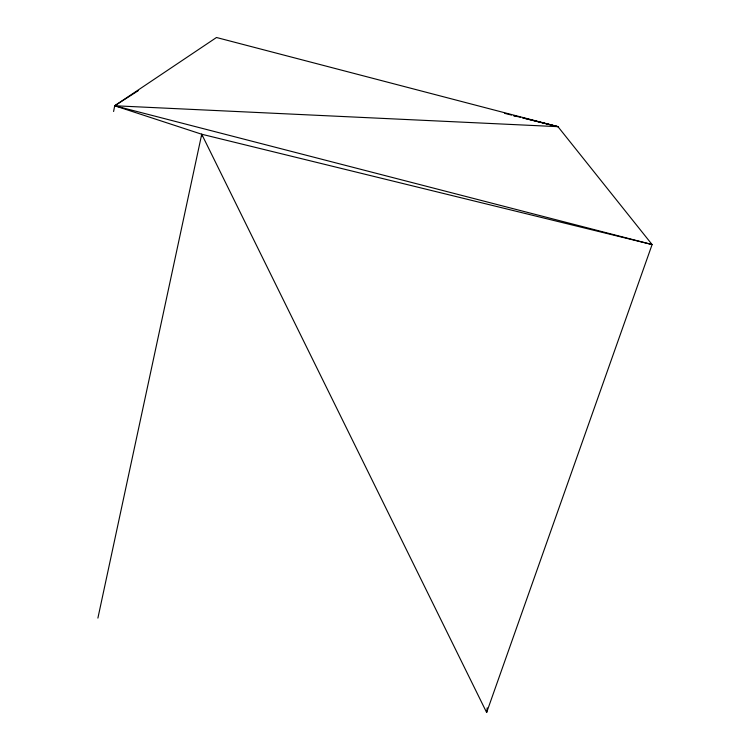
<?xml version="1.0" encoding="UTF-8"?>
<svg xmlns="http://www.w3.org/2000/svg" width="750" height="750" viewBox="0 0 750 750"><rect width="100%" height="100%" fill="white"/><g stroke="black" fill="none" stroke-linecap="round" stroke-linejoin="round"><path stroke-width="1.12" d="M201.675 136.575L201.731 134.241L114.694 105.759L113.606 111.497M486.638 712.5L652.106 244.566L201.731 134.241L486.638 712.5L487.209 707.85M97.894 618.103L201.731 134.241M138.225 90.713L114.694 105.759L652.106 244.566L557.962 126.666L216.487 37.5L114.694 105.759L557.962 126.666L522.825 117.891L557.962 126.666M513.619 115.697L517.031 116.541M504.694 113.362L511.5 115.069M513.759 115.631L520.566 117.328"/></g></svg>
